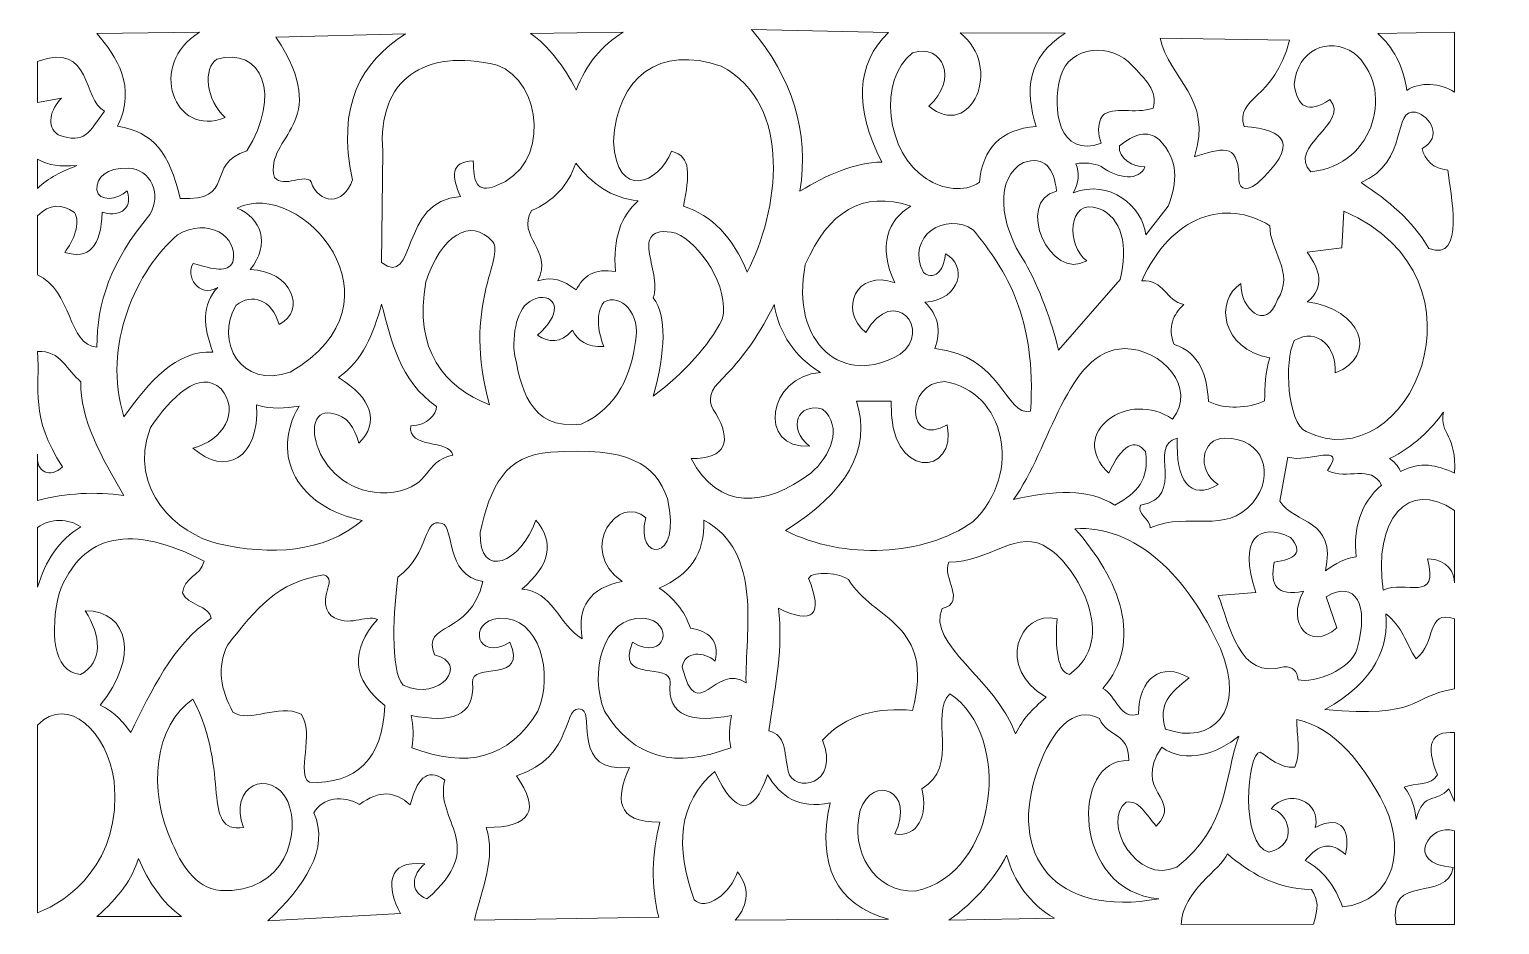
# Model space of a CAD drawing. Header units: centimetres. Extents: x -22.8 to 23.9, y -30.2 to 30.2.
# Drawn here: x -22.76 to 23.93, y 1.74 to 30.16 of the extents above; entities that cross this region are included whole.
import ezdxf

# ---------------------------------------------------------------- set-up
doc = ezdxf.new("R2010")
doc.units = ezdxf.units.CM
doc.header["$MEASUREMENT"] = 0
doc.layers.add('layer 1', color=7, linetype='Continuous')

msp = doc.modelspace()

# ---------------------------------------------------------------- linework, layer by layer
at = {"layer": 'layer 1', "color": 114, "lineweight": 9}
for points, knots in [([(-20.61908, 30.02869), (-20.61908, 30.02869), (-17.36035, 30.06293), (-17.36035, 30.06293), (-17.36035, 30.06293), (-19.02799, 29.06231), (-18.1765, 26.6853), (-16.53859, 27.35797), (-16.53859, 27.35797), (-17.16349, 27.88869), (-17.24339, 28.95013), (-16.81251, 29.20693), (-16.81251, 29.20693), (-15.37587, 29.62495), (-14.73958, 28.0756), (-15.85379, 26.29653), (-15.85379, 26.29653), (-17.21198, 25.89707), (-16.15625, 24.67584), (-17.97667, 24.78997), (-17.97667, 24.78997), (-18.30481, 26.23949), (-18.81842, 26.89575), (-19.96259, 27.08405), (-19.96259, 27.08405), (-19.34466, 28.34995), (-19.99172, 29.28857), (-20.61908, 30.02869)], [0, 0, 0, 0, 0.125, 0.125, 0.125, 0.125, 0.25, 0.25, 0.25, 0.25, 0.375, 0.375, 0.375, 0.375, 0.5, 0.5, 0.5, 0.5, 0.625, 0.625, 0.625, 0.625, 0.75, 0.75, 0.75, 0.75, 1, 1, 1, 1]), ([(-14.92931, 29.90885), (-13.07758, 27.12401), (-15.30764, 26.78732), (-14.98067, 25.45765), (-14.98067, 25.45765), (-14.6611, 25.10384), (-14.01625, 25.59747), (-13.81651, 25.32069), (-13.81651, 25.32069), (-13.58534, 24.60153), (-12.76786, 24.54872), (-12.49827, 25.38489), (-12.49827, 25.38489), (-13.01785, 27.74909), (-12.21887, 29.10866), (-10.82051, 30.01157), (-10.82051, 30.01157), (-10.82051, 30.01157), (-14.92931, 29.90885), (-14.92931, 29.90885)], [0, 0, 0, 0, 0.16666667, 0.16666667, 0.16666667, 0.16666667, 0.33333333, 0.33333333, 0.33333333, 0.33333333, 0.5, 0.5, 0.5, 0.5, 0.66666667, 0.66666667, 0.66666667, 0.66666667, 1, 1, 1, 1]), ([(-6.84867, 30.02869), (-6.26659, 29.62353), (-5.79295, 29.0015), (-5.39347, 28.23109), (-5.39347, 28.23109), (-5.0796, 29.04716), (-4.58313, 29.65777), (-3.90403, 30.06293), (-3.90403, 30.06293), (-3.90403, 30.06293), (-6.84867, 30.02869), (-6.84867, 30.02869)], [0, 0, 0, 0, 0.25, 0.25, 0.25, 0.25, 0.5, 0.5, 0.5, 0.5, 1, 1, 1, 1]), ([(0.17095, 30.15515), (0.17095, 30.15515), (4.51943, 30.05243), (4.51943, 30.05243), (4.51943, 30.05243), (3.49223, 29.04806), (3.42375, 27.67846), (4.31399, 25.94363), (4.31399, 25.94363), (3.43353, 25.922), (2.56934, 25.54319), (1.71175, 25.01915), (1.71175, 25.01915), (2.01991, 26.91376), (1.45495, 28.64289), (0.17095, 30.15515)], [0, 0, 0, 0, 0.2, 0.2, 0.2, 0.2, 0.4, 0.4, 0.4, 0.4, 0.6, 0.6, 0.6, 0.6, 1, 1, 1, 1]), ([(5.80343, 27.71555), (6.7536, 28.5587), (6.25712, 29.72572), (5.28983, 29.41043), (5.28983, 29.41043), (4.17416, 28.57583), (4.44239, 26.21328), (5.73495, 25.41291), (5.73495, 25.41291), (6.23249, 25.08191), (6.91799, 24.96493), (7.41271, 25.30163), (7.41271, 25.30163), (7.51257, 26.38235), (8.09464, 26.98868), (9.21031, 27.07355), (9.21031, 27.07355), (8.86086, 28.22987), (8.91354, 29.24777), (10.13479, 30.03531), (10.13479, 30.03531), (10.13479, 30.03531), (6.79639, 30.04387), (6.79639, 30.04387), (6.79639, 30.04387), (8.18614, 28.97638), (7.14758, 26.60803), (5.80343, 27.71555)], [0, 0, 0, 0, 0.125, 0.125, 0.125, 0.125, 0.25, 0.25, 0.25, 0.25, 0.375, 0.375, 0.375, 0.375, 0.5, 0.5, 0.5, 0.5, 0.625, 0.625, 0.625, 0.625, 0.75, 0.75, 0.75, 0.75, 1, 1, 1, 1]), ([(18.54071, 27.92955), (17.84877, 27.45872), (17.50923, 27.69271), (17.41079, 28.40891), (17.41079, 28.40891), (17.51066, 29.49602), (18.4865, 29.9554), (19.31111, 29.40187), (19.31111, 29.40187), (20.60508, 28.32616), (20.02015, 25.85518), (17.94151, 25.63547), (17.94151, 25.63547), (17.14829, 26.43441), (19.2141, 27.16486), (18.54071, 27.92955)], [0, 0, 0, 0, 0.2, 0.2, 0.2, 0.2, 0.4, 0.4, 0.4, 0.4, 0.6, 0.6, 0.6, 0.6, 1, 1, 1, 1]), ([(22.4975, 30.06293), (22.4975, 30.06293), (20.06397, 30.02869), (20.06397, 30.02869), (20.06397, 30.02869), (20.54334, 29.595), (20.87432, 29.01292), (20.98845, 28.21397), (20.98845, 28.21397), (21.37652, 28.49932), (22.07522, 28.45937), (22.4975, 28.16261), (22.4975, 28.16261), (22.4975, 28.16261), (22.4975, 30.06293), (22.4975, 30.06293)], [0, 0, 0, 0, 0.2, 0.2, 0.2, 0.2, 0.4, 0.4, 0.4, 0.4, 0.6, 0.6, 0.6, 0.6, 1, 1, 1, 1]), ([(-22.5025, 29.13845), (-20.74851, 29.79472), (-21.08315, 27.88299), (-20.37347, 27.56341), (-20.37347, 27.56341), (-20.86426, 26.90715), (-20.98695, 26.48487), (-21.84579, 26.81013), (-21.84579, 26.81013), (-22.24883, 27.07194), (-22.08762, 27.61835), (-21.74307, 27.97429), (-21.74307, 27.97429), (-21.74307, 27.97429), (-22.5025, 27.83733), (-22.5025, 27.83733), (-22.5025, 27.83733), (-22.5025, 27.83733), (-22.5025, 29.13845), (-22.5025, 29.13845)], [0, 0, 0, 0, 0.16666667, 0.16666667, 0.16666667, 0.16666667, 0.33333333, 0.33333333, 0.33333333, 0.33333333, 0.5, 0.5, 0.5, 0.5, 0.66666667, 0.66666667, 0.66666667, 0.66666667, 1, 1, 1, 1]), ([(-8.66297, 25.97787), (-8.66111, 25.38065), (-8.56386, 24.91772), (-7.94393, 25.19035), (-7.94393, 25.19035), (-6.1977, 25.81807), (-6.46022, 28.5002), (-7.90969, 29.02523), (-7.90969, 29.02523), (-10.22659, 29.57306), (-11.71031, 28.55726), (-11.53913, 26.28603), (-11.53913, 26.28603), (-11.53913, 26.28603), (-11.57337, 22.75931), (-11.57337, 22.75931), (-11.57337, 22.75931), (-10.46627, 21.89761), (-11.0027, 24.75094), (-9.07385, 24.84795), (-9.07385, 24.84795), (-9.34542, 25.47527), (-9.39701, 25.96763), (-8.66297, 25.97787)], [0, 0, 0, 0, 0.14285714, 0.14285714, 0.14285714, 0.14285714, 0.28571429, 0.28571429, 0.28571429, 0.28571429, 0.42857143, 0.42857143, 0.42857143, 0.42857143, 0.57142857, 0.57142857, 0.57142857, 0.57142857, 0.71428571, 0.71428571, 0.71428571, 0.71428571, 1, 1, 1, 1]), ([(0.03399, 22.45115), (1.03084, 24.35797), (1.52929, 27.76), (-0.78777, 28.99099), (-0.78777, 28.99099), (-2.74329, 29.65761), (-4.10687, 28.65267), (-4.21177, 26.59419), (-4.21177, 26.59419), (-4.10905, 24.71099), (-2.77369, 25.25883), (-2.36281, 26.28603), (-2.36281, 26.28603), (-1.72791, 26.11771), (-1.79553, 25.54318), (-1.98617, 24.53979), (-1.98617, 24.53979), (-1.08451, 24.25444), (-0.41111, 23.55823), (0.03399, 22.45115)], [0, 0, 0, 0, 0.16666667, 0.16666667, 0.16666667, 0.16666667, 0.33333333, 0.33333333, 0.33333333, 0.33333333, 0.5, 0.5, 0.5, 0.5, 0.66666667, 0.66666667, 0.66666667, 0.66666667, 1, 1, 1, 1]), ([(11.31607, 27.41595), (11.15056, 27.11206), (11.17339, 26.82389), (11.28183, 26.54283), (11.28183, 26.54283), (9.94415, 26.05199), (9.69641, 27.61484), (9.98663, 28.6502), (9.98663, 28.6502), (10.24627, 29.66374), (11.64706, 29.7356), (12.26623, 29.00811), (12.26623, 29.00811), (12.6286, 28.62183), (13.11793, 28.17314), (12.92535, 27.65563), (12.92535, 27.65563), (12.35468, 27.44733), (11.67273, 27.74408), (11.31607, 27.41595)], [0, 0, 0, 0, 0.16666667, 0.16666667, 0.16666667, 0.16666667, 0.33333333, 0.33333333, 0.33333333, 0.33333333, 0.5, 0.5, 0.5, 0.5, 0.66666667, 0.66666667, 0.66666667, 0.66666667, 1, 1, 1, 1]), ([(17.25671, 29.81275), (17.25671, 29.81275), (13.14791, 29.88123), (13.14791, 29.88123), (13.14791, 29.88123), (13.44466, 28.57441), (14.83709, 27.98662), (14.24359, 26.11483), (14.24359, 26.11483), (15.08818, 26.36593), (15.62461, 26.58278), (15.64743, 25.53275), (15.64743, 25.53275), (15.62639, 25.09263), (15.81116, 24.9728), (16.22951, 25.25883), (16.22951, 25.25883), (17.60803, 26.52305), (17.13431, 26.96243), (15.81863, 27.07355), (15.81863, 27.07355), (15.51047, 28.00374), (16.79447, 27.90673), (17.25671, 29.81275)], [0, 0, 0, 0, 0.14285714, 0.14285714, 0.14285714, 0.14285714, 0.28571429, 0.28571429, 0.28571429, 0.28571429, 0.42857143, 0.42857143, 0.42857143, 0.42857143, 0.57142857, 0.57142857, 0.57142857, 0.57142857, 0.71428571, 0.71428571, 0.71428571, 0.71428571, 1, 1, 1, 1]), ([(21.47679, 26.37163), (22.13306, 26.75112), (21.74052, 27.396), (21.26686, 27.52726), (21.26686, 27.52726), (20.50788, 27.66992), (21.08018, 25.95505), (19.53367, 25.29307), (19.53367, 25.29307), (20.42391, 24.69958), (21.12583, 24.12321), (21.69079, 23.20443), (21.69079, 23.20443), (22.86636, 22.73078), (22.36417, 24.99633), (22.28999, 25.68683), (22.28999, 25.68683), (21.83914, 25.72964), (21.53385, 26.01784), (21.47679, 26.37163)], [0, 0, 0, 0, 0.16666667, 0.16666667, 0.16666667, 0.16666667, 0.33333333, 0.33333333, 0.33333333, 0.33333333, 0.5, 0.5, 0.5, 0.5, 0.66666667, 0.66666667, 0.66666667, 0.66666667, 1, 1, 1, 1]), ([(11.86391, 26.45723), (12.31616, 26.82395), (12.74701, 26.9866), (13.13079, 26.64555), (13.13079, 26.64555), (13.73581, 26.02069), (13.71295, 25.30165), (13.40471, 24.53979), (13.40471, 24.53979), (13.40471, 24.53979), (12.70279, 23.63243), (12.70279, 23.63243), (12.70279, 23.63243), (12.58624, 24.54509), (11.54753, 25.41956), (10.39159, 24.96779), (10.39159, 24.96779), (10.57421, 25.27595), (10.59418, 25.59267), (10.47719, 25.89227), (10.47719, 25.89227), (10.76253, 25.9365), (11.01362, 25.91225), (11.28183, 25.80667), (11.28183, 25.80667), (11.83399, 25.39573), (12.48455, 25.34149), (12.66855, 25.78955), (12.66855, 25.78955), (12.30617, 25.78955), (11.79828, 26.04635), (11.86391, 26.45723)], [0, 0, 0, 0, 0.11111111, 0.11111111, 0.11111111, 0.11111111, 0.22222222, 0.22222222, 0.22222222, 0.22222222, 0.33333333, 0.33333333, 0.33333333, 0.33333333, 0.44444444, 0.44444444, 0.44444444, 0.44444444, 0.55555556, 0.55555556, 0.55555556, 0.55555556, 0.66666667, 0.66666667, 0.66666667, 0.66666667, 0.77777778, 0.77777778, 0.77777778, 0.77777778, 1, 1, 1, 1]), ([(9.86087, 25.01915), (9.79097, 25.72821), (9.47997, 26.17046), (8.81655, 25.92651), (8.81655, 25.92651), (7.90633, 25.48139), (8.02816, 23.9825), (8.86162, 22.75034), (8.86162, 22.75034), (9.3024, 22.00131), (9.71477, 20.85858), (9.92306, 19.9769), (9.92306, 19.9769), (9.92306, 19.9769), (11.88103, 22.21147), (11.88103, 22.21147), (11.88103, 22.21147), (12.14496, 23.27292), (11.94237, 24.1974), (11.19623, 24.47131), (11.19623, 24.47131), (10.19756, 24.81942), (10.17473, 23.26721), (10.81959, 22.81067), (10.81959, 22.81067), (9.67825, 22.13158), (8.5198, 24.68817), (9.86087, 25.01915)], [0, 0, 0, 0, 0.125, 0.125, 0.125, 0.125, 0.25, 0.25, 0.25, 0.25, 0.375, 0.375, 0.375, 0.375, 0.5, 0.5, 0.5, 0.5, 0.625, 0.625, 0.625, 0.625, 0.75, 0.75, 0.75, 0.75, 1, 1, 1, 1]), ([(-22.5025, 26.03973), (-22.08672, 25.82002), (-21.83044, 25.80607), (-21.25354, 25.83051), (-21.25354, 25.83051), (-21.722, 25.65689), (-22.16376, 25.44053), (-22.5025, 25.10669), (-22.5025, 25.10669), (-22.5025, 25.10669), (-22.5025, 26.03973), (-22.5025, 26.03973)], [0, 0, 0, 0, 0.25, 0.25, 0.25, 0.25, 0.5, 0.5, 0.5, 0.5, 1, 1, 1, 1]), ([(-19.65443, 25.02965), (-19.95315, 24.7386), (-20.56573, 24.67297), (-20.61908, 25.06389), (-20.61908, 25.06389), (-20.61908, 25.47816), (-20.33122, 25.75672), (-19.62875, 25.74869), (-19.62875, 25.74869), (-18.89048, 25.73003), (-18.55464, 24.90491), (-18.93539, 24.27637), (-18.93539, 24.27637), (-20.18712, 22.76981), (-20.61908, 21.48581), (-20.61908, 20.06485), (-20.61908, 20.06485), (-21.53792, 20.12763), (-21.39533, 21.86816), (-22.5025, 22.35893), (-22.5025, 22.35893), (-22.5025, 22.35893), (-22.5025, 24.24213), (-22.5025, 24.24213), (-22.5025, 24.24213), (-22.1238, 24.63018), (-21.7337, 24.61307), (-21.33219, 24.34485), (-21.33219, 24.34485), (-21.12242, 24.02102), (-21.35925, 23.43323), (-21.64035, 23.07797), (-21.64035, 23.07797), (-20.88493, 22.83186), (-20.48117, 23.24132), (-20.45051, 24.35341), (-20.45051, 24.35341), (-20.00101, 24.19926), (-19.44746, 24.379), (-19.65443, 25.02965)], [0, 0, 0, 0, 0.09090909, 0.09090909, 0.09090909, 0.09090909, 0.18181818, 0.18181818, 0.18181818, 0.18181818, 0.27272727, 0.27272727, 0.27272727, 0.27272727, 0.36363636, 0.36363636, 0.36363636, 0.36363636, 0.45454545, 0.45454545, 0.45454545, 0.45454545, 0.54545455, 0.54545455, 0.54545455, 0.54545455, 0.63636364, 0.63636364, 0.63636364, 0.63636364, 0.72727273, 0.72727273, 0.72727273, 0.72727273, 0.81818182, 0.81818182, 0.81818182, 0.81818182, 1, 1, 1, 1]), ([(-3.42425, 24.71099), (-4.2917, 24.8022), (-4.908, 25.27017), (-5.41017, 25.90939), (-5.41017, 25.90939), (-5.64984, 25.20174), (-6.11778, 24.69957), (-6.81401, 24.40283), (-6.81401, 24.40283), (-7.29337, 23.55825), (-6.12921, 23.1759), (-6.60857, 22.17723), (-6.60857, 22.17723), (-6.1292, 22.3142), (-5.82674, 22.20578), (-5.39305, 21.88619), (-5.39305, 21.88619), (-5.17623, 22.31996), (-4.81672, 22.5825), (-4.14329, 22.46827), (-4.14329, 22.46827), (-4.24316, 23.53115), (-3.96353, 24.24163), (-3.42425, 24.71099)], [0, 0, 0, 0, 0.14285714, 0.14285714, 0.14285714, 0.14285714, 0.28571429, 0.28571429, 0.28571429, 0.28571429, 0.42857143, 0.42857143, 0.42857143, 0.42857143, 0.57142857, 0.57142857, 0.57142857, 0.57142857, 0.71428571, 0.71428571, 0.71428571, 0.71428571, 1, 1, 1, 1]), ([(-16.16195, 24.48181), (-15.40867, 24.17365), (-15.08339, 23.35189), (-15.75107, 22.53013), (-15.75107, 22.53013), (-14.43854, 22.49589), (-13.94206, 21.24613), (-14.82659, 20.78389), (-14.82659, 20.78389), (-15.06628, 21.59994), (-15.69402, 21.78827), (-16.19619, 21.40021), (-16.19619, 21.40021), (-16.88385, 20.25603), (-16.03927, 18.72095), (-14.48419, 19.27733), (-14.48419, 19.27733), (-10.60814, 21.49743), (-14.15812, 25.47484), (-16.16195, 24.48181)], [0, 0, 0, 0, 0.16666667, 0.16666667, 0.16666667, 0.16666667, 0.33333333, 0.33333333, 0.33333333, 0.33333333, 0.5, 0.5, 0.5, 0.5, 0.66666667, 0.66666667, 0.66666667, 0.66666667, 1, 1, 1, 1]), ([(5.23847, 24.53979), (4.50658, 24.11466), (4.17845, 23.29862), (4.72487, 22.10875), (4.72487, 22.10875), (3.52218, 22.56673), (2.91442, 21.25135), (3.80039, 20.53371), (3.80039, 20.53371), (4.72487, 22.10875), (5.9235, 20.58402), (4.89607, 19.84891), (4.89607, 19.84891), (3.11702, 18.76034), (1.38309, 20.17913), (1.88295, 22.69083), (1.88295, 22.69083), (2.60673, 24.35982), (3.69297, 25.0622), (5.23847, 24.53979)], [0, 0, 0, 0, 0.16666667, 0.16666667, 0.16666667, 0.16666667, 0.33333333, 0.33333333, 0.33333333, 0.33333333, 0.5, 0.5, 0.5, 0.5, 0.66666667, 0.66666667, 0.66666667, 0.66666667, 1, 1, 1, 1]), ([(12.56583, 22.17723), (13.52454, 24.25446), (15.22512, 24.80229), (16.64039, 23.92347), (16.64039, 23.92347), (16.59758, 23.18638), (17.44559, 22.43005), (16.88007, 21.57803), (16.88007, 21.57803), (16.50913, 20.53371), (15.69308, 21.30411), (15.71591, 22.09163), (15.71591, 22.09163), (14.88274, 21.53238), (15.08817, 20.0087), (16.64039, 19.72907), (16.64039, 19.72907), (16.48055, 19.29681), (16.47875, 18.80515), (16.46919, 18.35947), (16.46919, 18.35947), (15.93275, 18.12407), (15.22512, 18.07556), (14.68871, 18.34235), (14.68871, 18.34235), (14.63916, 19.1701), (14.41962, 19.87787), (13.59303, 20.15707), (13.59303, 20.15707), (13.38751, 20.70781), (13.55873, 21.10156), (13.90119, 21.42395), (13.90119, 21.42395), (13.33623, 21.53809), (13.28487, 22.21718), (12.56583, 22.17723)], [0, 0, 0, 0, 0.1, 0.1, 0.1, 0.1, 0.2, 0.2, 0.2, 0.2, 0.3, 0.3, 0.3, 0.3, 0.4, 0.4, 0.4, 0.4, 0.5, 0.5, 0.5, 0.5, 0.6, 0.6, 0.6, 0.6, 0.7, 0.7, 0.7, 0.7, 0.8, 0.8, 0.8, 0.8, 1, 1, 1, 1]), ([(6.33415, 23.03323), (6.30562, 22.63377), (6.07165, 22.13158), (5.63223, 22.43403), (5.63223, 22.43403), (5.05015, 23.59819), (6.35127, 24.38571), (7.22439, 23.78651), (7.22439, 23.78651), (8.27441, 22.48539), (9.22172, 21.01307), (9.03911, 18.03419), (9.03911, 18.03419), (8.22876, 17.85729), (8.13745, 19.82038), (5.99175, 20.02011), (5.99175, 20.02011), (6.2086, 20.57938), (6.10589, 21.07015), (5.68359, 21.49243), (5.68359, 21.49243), (6.84792, 21.59229), (7.02487, 22.66515), (6.33415, 23.03323)], [0, 0, 0, 0, 0.14285714, 0.14285714, 0.14285714, 0.14285714, 0.28571429, 0.28571429, 0.28571429, 0.28571429, 0.42857143, 0.42857143, 0.42857143, 0.42857143, 0.57142857, 0.57142857, 0.57142857, 0.57142857, 0.71428571, 0.71428571, 0.71428571, 0.71428571, 1, 1, 1, 1]), ([(18.9879, 24.38405), (18.9879, 24.38405), (18.91941, 23.21972), (18.91941, 23.21972), (18.91941, 23.21972), (18.91941, 23.21972), (17.82357, 23.08274), (17.82357, 23.08274), (17.82357, 23.08274), (18.22281, 22.52052), (18.40709, 21.97829), (17.82357, 21.50747), (17.82357, 21.50747), (19.53022, 21.26772), (20.10386, 19.81242), (18.71394, 19.2473), (18.71394, 19.2473), (18.75967, 20.05209), (18.15474, 20.71987), (17.41263, 20.27465), (17.41263, 20.27465), (17.07368, 19.6091), (17.19884, 17.66691), (17.79148, 17.38652), (17.79148, 17.38652), (21.02989, 15.79594), (23.9332, 22.2463), (18.9879, 24.38405)], [0, 0, 0, 0, 0.125, 0.125, 0.125, 0.125, 0.25, 0.25, 0.25, 0.25, 0.375, 0.375, 0.375, 0.375, 0.5, 0.5, 0.5, 0.5, 0.625, 0.625, 0.625, 0.625, 0.75, 0.75, 0.75, 0.75, 1, 1, 1, 1]), ([(-16.29891, 22.76981), (-16.11237, 23.61332), (-17.10055, 24.19312), (-18.0525, 23.63281), (-18.0525, 23.63281), (-19.34012, 22.55073), (-20.47839, 20.10842), (-19.75715, 17.85637), (-19.75715, 17.85637), (-18.95305, 18.98803), (-18.10311, 19.97075), (-16.93235, 19.91077), (-16.93235, 19.91077), (-17.2406, 20.70545), (-17.29198, 21.42165), (-16.77827, 21.96517), (-16.77827, 21.96517), (-17.3953, 21.60208), (-17.81901, 22.35679), (-17.55723, 22.72701), (-17.55723, 22.72701), (-16.90571, 22.53271), (-16.4705, 22.41561), (-16.29891, 22.76981)], [0, 0, 0, 0, 0.14285714, 0.14285714, 0.14285714, 0.14285714, 0.28571429, 0.28571429, 0.28571429, 0.28571429, 0.42857143, 0.42857143, 0.42857143, 0.42857143, 0.57142857, 0.57142857, 0.57142857, 0.57142857, 0.71428571, 0.71428571, 0.71428571, 0.71428571, 1, 1, 1, 1]), ([(-8.14937, 18.23963), (-9.58032, 18.80458), (-10.56471, 19.96303), (-10.16953, 22.14299), (-10.16953, 22.14299), (-9.68946, 23.59995), (-8.74644, 24.21922), (-8.04665, 23.40987), (-8.04665, 23.40987), (-7.65289, 22.93621), (-9.03961, 21.34976), (-8.14937, 18.23963)], [0, 0, 0, 0, 0.25, 0.25, 0.25, 0.25, 0.5, 0.5, 0.5, 0.5, 1, 1, 1, 1]), ([(-2.94489, 21.62939), (-2.50832, 21.05161), (-2.55969, 19.95879), (-2.94489, 18.51355), (-2.94489, 18.51355), (-1.94909, 19.27967), (-1.20152, 20.08718), (-0.75353, 20.94459), (-0.75353, 20.94459), (-0.50387, 21.98463), (-1.48828, 23.3856), (-2.22585, 23.68379), (-2.22585, 23.68379), (-3.08024, 23.88887), (-3.12602, 23.43555), (-3.07848, 23.11021), (-3.07848, 23.11021), (-3.00865, 22.63232), (-2.80736, 22.09576), (-2.94489, 21.62939)], [0, 0, 0, 0, 0.16666667, 0.16666667, 0.16666667, 0.16666667, 0.33333333, 0.33333333, 0.33333333, 0.33333333, 0.5, 0.5, 0.5, 0.5, 0.66666667, 0.66666667, 0.66666667, 0.66666667, 1, 1, 1, 1]), ([(-5.51289, 20.60219), (-5.34175, 20.28115), (-5.05642, 20.06715), (-4.51993, 20.08859), (-4.51993, 20.08859), (-4.71971, 20.63644), (-4.7768, 21.12721), (-4.51993, 21.49243), (-4.51993, 21.49243), (-3.98052, 21.80923), (-3.32422, 21.11302), (-3.50985, 20.24267), (-3.50985, 20.24267), (-3.65039, 19.25229), (-4.03844, 18.15832), (-5.23897, 17.62331), (-5.23897, 17.62331), (-6.90514, 17.41725), (-7.16915, 18.82504), (-7.37897, 20.02011), (-7.37897, 20.02011), (-7.37768, 20.81981), (-7.19788, 21.52389), (-6.55721, 21.64651), (-6.55721, 21.64651), (-5.98939, 21.69323), (-5.84957, 21.10614), (-6.62569, 20.44811), (-6.62569, 20.44811), (-6.26473, 20.20979), (-5.89665, 20.17838), (-5.51289, 20.60219)], [0, 0, 0, 0, 0.11111111, 0.11111111, 0.11111111, 0.11111111, 0.22222222, 0.22222222, 0.22222222, 0.22222222, 0.33333333, 0.33333333, 0.33333333, 0.33333333, 0.44444444, 0.44444444, 0.44444444, 0.44444444, 0.55555556, 0.55555556, 0.55555556, 0.55555556, 0.66666667, 0.66666667, 0.66666667, 0.66666667, 0.77777778, 0.77777778, 0.77777778, 0.77777778, 1, 1, 1, 1]), ([(-11.57379, 21.43445), (-11.84462, 20.49123), (-12.15551, 19.64655), (-12.94339, 19.10613), (-12.94339, 19.10613), (-11.87037, 18.44988), (-11.63636, 17.6795), (-12.29283, 17.01749), (-12.29283, 17.01749), (-12.45627, 17.52164), (-12.62942, 17.8887), (-13.18307, 17.97621), (-13.18307, 17.97621), (-14.33009, 18.15455), (-13.57502, 15.16289), (-11.18394, 15.46677), (-11.18394, 15.46677), (-9.94845, 15.66651), (-10.27553, 16.424), (-9.31395, 16.64085), (-9.31395, 16.64085), (-9.40811, 17.15445), (-10.76059, 16.82061), (-10.64931, 17.56533), (-10.64931, 17.56533), (-10.09576, 17.59386), (-9.84753, 17.92771), (-9.82755, 18.18165), (-9.82755, 18.18165), (-11.00492, 18.99727), (-11.26671, 20.28145), (-11.57379, 21.43445)], [0, 0, 0, 0, 0.11111111, 0.11111111, 0.11111111, 0.11111111, 0.22222222, 0.22222222, 0.22222222, 0.22222222, 0.33333333, 0.33333333, 0.33333333, 0.33333333, 0.44444444, 0.44444444, 0.44444444, 0.44444444, 0.55555556, 0.55555556, 0.55555556, 0.55555556, 0.66666667, 0.66666667, 0.66666667, 0.66666667, 0.77777778, 0.77777778, 0.77777778, 0.77777778, 1, 1, 1, 1]), ([(0.88999, 21.42395), (0.49628, 20.59079), (-0.04011, 19.75762), (-0.89049, 18.92443), (-0.89049, 18.92443), (-1.18722, 18.60487), (-1.21005, 18.2853), (-0.95897, 17.96571), (-0.95897, 17.96571), (-0.45677, 17.104), (-0.61655, 16.52193), (-1.74649, 16.52763), (-1.74649, 16.52763), (-0.86909, 14.87912), (0.58898, 14.98042), (2.05415, 16.06539), (2.05415, 16.06539), (2.67609, 16.59811), (3.09327, 17.52979), (2.43079, 18.10267), (2.43079, 18.10267), (1.64307, 18.31675), (1.295, 17.50639), (2.01991, 16.92139), (2.01991, 16.92139), (0.33643, 16.82438), (0.69025, 19.1527), (2.36231, 19.26683), (2.36231, 19.26683), (1.55195, 19.7576), (1.06117, 20.47665), (0.88999, 21.42395)], [0, 0, 0, 0, 0.11111111, 0.11111111, 0.11111111, 0.11111111, 0.22222222, 0.22222222, 0.22222222, 0.22222222, 0.33333333, 0.33333333, 0.33333333, 0.33333333, 0.44444444, 0.44444444, 0.44444444, 0.44444444, 0.55555556, 0.55555556, 0.55555556, 0.55555556, 0.66666667, 0.66666667, 0.66666667, 0.66666667, 0.77777778, 0.77777778, 0.77777778, 0.77777778, 1, 1, 1, 1]), ([(-19.75715, 15.35685), (-20.45628, 16.54382), (-21.16392, 17.78217), (-21.12675, 18.96917), (-21.12675, 18.96917), (-21.55965, 19.30586), (-21.76999, 19.98495), (-22.5025, 19.92789), (-22.5025, 19.92789), (-22.41273, 18.70665), (-22.7609, 17.87919), (-21.70883, 16.26421), (-21.70883, 16.26421), (-22.09467, 15.906), (-22.55897, 16.0629), (-22.5025, 16.67509), (-22.5025, 16.67509), (-22.5025, 16.67509), (-22.5025, 15.20277), (-22.5025, 15.20277), (-22.5025, 15.20277), (-21.58738, 15.43674), (-20.67225, 15.4881), (-19.75715, 15.35685)], [0, 0, 0, 0, 0.14285714, 0.14285714, 0.14285714, 0.14285714, 0.28571429, 0.28571429, 0.28571429, 0.28571429, 0.42857143, 0.42857143, 0.42857143, 0.42857143, 0.57142857, 0.57142857, 0.57142857, 0.57142857, 0.71428571, 0.71428571, 0.71428571, 0.71428571, 1, 1, 1, 1]), ([(11.52151, 16.06539), (11.94095, 16.98712), (12.36039, 17.17262), (12.68567, 16.75019), (12.68567, 16.75019), (12.80766, 15.83356), (12.43814, 15.45266), (11.70983, 15.05531), (11.70983, 15.05531), (10.89386, 15.57474), (9.76392, 15.52907), (8.49127, 15.22651), (8.49127, 15.22651), (9.66685, 16.82437), (10.19186, 19.99728), (12.01799, 20.02011), (12.01799, 20.02011), (13.18643, 20.03179), (14.35124, 18.77644), (13.54167, 17.77739), (13.54167, 17.77739), (12.19489, 18.75322), (10.15762, 17.36364), (11.52151, 16.06539)], [0, 0, 0, 0, 0.14285714, 0.14285714, 0.14285714, 0.14285714, 0.28571429, 0.28571429, 0.28571429, 0.28571429, 0.42857143, 0.42857143, 0.42857143, 0.42857143, 0.57142857, 0.57142857, 0.57142857, 0.57142857, 0.71428571, 0.71428571, 0.71428571, 0.71428571, 1, 1, 1, 1]), ([(-17.56579, 16.86341), (-16.54421, 15.95296), (-15.44851, 16.51785), (-15.54563, 18.23301), (-15.54563, 18.23301), (-15.04011, 18.0833), (-14.65581, 18.12764), (-14.19101, 18.19676), (-14.19101, 18.19676), (-15.14974, 16.61031), (-14.20458, 14.9688), (-12.19011, 14.56933), (-12.19011, 14.56933), (-13.4256, 13.52497), (-15.08054, 13.45079), (-16.79539, 13.83317), (-16.79539, 13.83317), (-18.02595, 14.14201), (-19.66233, 15.51019), (-18.91827, 17.51397), (-18.91827, 17.51397), (-18.27383, 18.45765), (-17.35533, 19.39493), (-16.67555, 18.74661), (-16.67555, 18.74661), (-16.0582, 18.01815), (-16.60756, 17.11225), (-17.56579, 16.86341)], [0, 0, 0, 0, 0.125, 0.125, 0.125, 0.125, 0.25, 0.25, 0.25, 0.25, 0.375, 0.375, 0.375, 0.375, 0.5, 0.5, 0.5, 0.5, 0.625, 0.625, 0.625, 0.625, 0.75, 0.75, 0.75, 0.75, 1, 1, 1, 1]), ([(6.38574, 17.60354), (5.10942, 16.83103), (5.01773, 18.97357), (6.31725, 18.97334), (6.31725, 18.97334), (8.19336, 18.67067), (8.8297, 16.10247), (7.20762, 14.52149), (7.20762, 14.52149), (5.64942, 13.43079), (3.11538, 13.30095), (1.24899, 14.24753), (1.24899, 14.24753), (3.1744, 15.44042), (4.00341, 16.79882), (3.50916, 18.35693), (3.50916, 18.35693), (3.50916, 18.35693), (4.605, 18.35693), (4.605, 18.35693), (4.605, 18.35693), (4.52234, 15.78601), (6.73662, 15.98571), (6.38574, 17.60354)], [0, 0, 0, 0, 0.14285714, 0.14285714, 0.14285714, 0.14285714, 0.28571429, 0.28571429, 0.28571429, 0.28571429, 0.42857143, 0.42857143, 0.42857143, 0.42857143, 0.57142857, 0.57142857, 0.57142857, 0.57142857, 0.71428571, 0.71428571, 0.71428571, 0.71428571, 1, 1, 1, 1]), ([(22.15303, 17.99995), (21.78781, 17.49206), (21.18333, 16.8818), (20.44146, 16.52798), (20.44146, 16.52798), (20.65924, 16.36203), (20.74223, 16.24176), (20.78386, 16.1171), (20.78386, 16.1171), (21.44925, 16.45549), (21.92631, 16.32581), (22.4975, 16.07053), (22.4975, 16.07053), (22.58811, 17.29575), (22.01105, 17.27977), (22.15303, 17.99995)], [0, 0, 0, 0, 0.2, 0.2, 0.2, 0.2, 0.4, 0.4, 0.4, 0.4, 0.6, 0.6, 0.6, 0.6, 1, 1, 1, 1]), ([(-6.67705, 14.57595), (-7.12226, 13.21749), (-8.50048, 12.65695), (-8.44041, 14.18219), (-8.44041, 14.18219), (-8.13046, 15.61841), (-7.6586, 16.65318), (-6.19769, 16.73307), (-6.19769, 16.73307), (-3.73211, 16.91012), (-2.87618, 16.35654), (-2.49977, 15.26075), (-2.49977, 15.26075), (-1.99188, 13.18923), (-3.55551, 13.24059), (-3.18457, 14.64443), (-3.18457, 14.64443), (-4.01776, 15.44337), (-5.39877, 13.67431), (-3.93785, 12.62427), (-3.93785, 12.62427), (-4.95365, 12.43026), (-5.37595, 11.82535), (-5.20473, 10.80955), (-5.20473, 10.80955), (-5.9466, 11.24897), (-6.15775, 12.33894), (-7.12217, 12.38459), (-7.12217, 12.38459), (-6.2205, 13.13788), (-6.07214, 13.86834), (-6.67705, 14.57595)], [0, 0, 0, 0, 0.11111111, 0.11111111, 0.11111111, 0.11111111, 0.22222222, 0.22222222, 0.22222222, 0.22222222, 0.33333333, 0.33333333, 0.33333333, 0.33333333, 0.44444444, 0.44444444, 0.44444444, 0.44444444, 0.55555556, 0.55555556, 0.55555556, 0.55555556, 0.66666667, 0.66666667, 0.66666667, 0.66666667, 0.77777778, 0.77777778, 0.77777778, 0.77777778, 1, 1, 1, 1]), ([(14.99687, 15.70587), (14.26642, 16.17381), (14.48898, 17.19529), (15.20231, 17.17819), (15.20231, 17.17819), (16.44064, 17.1839), (16.82299, 16.01973), (16.09255, 15.12379), (16.09255, 15.12379), (15.1966, 14.09945), (14.09522, 14.86414), (12.83975, 14.33627), (12.83975, 14.33627), (12.84831, 14.58451), (12.38607, 14.79851), (12.53159, 15.05531), (12.53159, 15.05531), (14.01533, 15.30925), (12.72562, 16.94992), (13.69575, 17.17819), (13.69575, 17.17819), (13.63866, 15.85451), (14.08949, 15.16901), (14.99687, 15.70587)], [0, 0, 0, 0, 0.14285714, 0.14285714, 0.14285714, 0.14285714, 0.28571429, 0.28571429, 0.28571429, 0.28571429, 0.42857143, 0.42857143, 0.42857143, 0.42857143, 0.57142857, 0.57142857, 0.57142857, 0.57142857, 0.71428571, 0.71428571, 0.71428571, 0.71428571, 1, 1, 1, 1]), ([(17.20535, 16.57899), (17.20535, 16.57899), (16.94855, 15.17515), (16.94855, 15.17515), (16.94855, 15.17515), (17.43361, 14.43899), (18.75756, 14.62731), (18.40375, 12.96667), (18.40375, 12.96667), (18.71939, 13.19214), (19.04109, 13.36906), (19.37959, 13.41179), (19.37959, 13.41179), (19.28399, 14.32059), (19.50369, 15.09955), (20.18423, 15.68875), (20.18423, 15.68875), (19.84751, 16.35757), (19.08663, 15.83751), (18.47223, 16.15099), (18.47223, 16.15099), (19.09425, 17.08118), (17.86732, 16.36785), (17.20535, 16.57899)], [0, 0, 0, 0, 0.14285714, 0.14285714, 0.14285714, 0.14285714, 0.28571429, 0.28571429, 0.28571429, 0.28571429, 0.42857143, 0.42857143, 0.42857143, 0.42857143, 0.57142857, 0.57142857, 0.57142857, 0.57142857, 0.71428571, 0.71428571, 0.71428571, 0.71428571, 1, 1, 1, 1]), ([(21.63943, 13.34331), (22.0332, 11.91666), (20.93182, 12.69847), (20.23559, 12.35035), (20.23559, 12.35035), (19.91099, 14.5731), (21.01877, 15.91417), (22.4975, 14.88411), (22.4975, 14.88411), (22.4975, 14.88411), (22.4975, 12.59003), (22.4975, 12.59003), (22.4975, 12.59003), (22.4975, 12.87537), (22.31921, 13.34902), (21.63943, 13.34331)], [0, 0, 0, 0, 0.2, 0.2, 0.2, 0.2, 0.4, 0.4, 0.4, 0.4, 0.6, 0.6, 0.6, 0.6, 1, 1, 1, 1]), ([(-21.12675, 14.36389), (-21.5197, 14.62927), (-22.08956, 14.64067), (-22.5025, 14.34677), (-22.5025, 14.34677), (-22.5025, 14.34677), (-22.5025, 12.44645), (-22.5025, 12.44645), (-22.5025, 12.44645), (-22.25435, 13.27501), (-21.83143, 13.94626), (-21.12675, 14.36389)], [0, 0, 0, 0, 0.25, 0.25, 0.25, 0.25, 0.5, 0.5, 0.5, 0.5, 1, 1, 1, 1]), ([(-9.65593, 14.47323), (-10.29079, 14.67297), (-10.00118, 13.56302), (-11.05977, 12.76123), (-11.05977, 12.76123), (-11.18479, 11.84282), (-11.32531, 9.78703), (-10.88857, 9.33723), (-10.88857, 9.33723), (-9.69569, 8.78905), (-8.77727, 10.05664), (-9.89561, 10.29595), (-9.89561, 10.29595), (-10.31505, 11.37166), (-8.77425, 10.86377), (-8.35481, 12.62427), (-8.35481, 12.62427), (-9.57604, 12.82971), (-9.25737, 14.3697), (-9.65593, 14.47323)], [0, 0, 0, 0, 0.16666667, 0.16666667, 0.16666667, 0.16666667, 0.33333333, 0.33333333, 0.33333333, 0.33333333, 0.5, 0.5, 0.5, 0.5, 0.66666667, 0.66666667, 0.66666667, 0.66666667, 1, 1, 1, 1]), ([(-2.75657, 12.41883), (-1.80927, 12.82971), (-1.30708, 13.49739), (-1.33561, 14.57595), (-1.33561, 14.57595), (0.54759, 13.55445), (-0.03223, 11.02595), (-0.00025, 9.40571), (-0.00025, 9.40571), (-0.98197, 10.10111), (-1.5495, 7.99807), (-2.02849, 9.91103), (-2.02849, 9.91103), (-1.96482, 10.43673), (-1.31671, 10.40433), (-0.98197, 10.10111), (-0.98197, 10.10111), (-0.826, 10.77039), (-1.20647, 11.05162), (-1.76382, 11.15022), (-1.76382, 11.15022), (-1.95785, 11.70948), (-2.31157, 12.11009), (-2.75657, 12.41883)], [0, 0, 0, 0, 0.14285714, 0.14285714, 0.14285714, 0.14285714, 0.28571429, 0.28571429, 0.28571429, 0.28571429, 0.42857143, 0.42857143, 0.42857143, 0.42857143, 0.57142857, 0.57142857, 0.57142857, 0.57142857, 0.71428571, 0.71428571, 0.71428571, 0.71428571, 1, 1, 1, 1]), ([(18.42087, 12.14491), (18.42087, 12.14491), (18.76327, 11.15195), (18.76327, 11.15195), (18.76327, 11.15195), (17.91296, 10.41112), (17.14257, 11.2707), (17.70183, 12.31611), (17.70183, 12.31611), (16.86295, 12.16774), (16.62327, 12.47589), (16.77735, 13.24059), (16.77735, 13.24059), (17.42791, 13.33189), (17.71895, 13.54304), (17.29095, 14.02811), (17.29095, 14.02811), (16.31351, 14.50627), (15.59728, 14.00698), (16.19527, 12.28187), (16.19527, 12.28187), (16.19527, 12.28187), (14.99687, 12.17915), (14.99687, 12.17915), (14.99687, 12.17915), (15.36494, 11.26852), (15.63602, 9.47419), (17.08551, 9.91931), (17.08551, 9.91931), (17.35944, 9.93072), (17.50782, 9.79377), (17.53063, 9.50843), (17.53063, 9.50843), (18.0414, 9.38424), (19.20554, 9.81509), (19.41383, 10.50139), (19.41383, 10.50139), (19.79332, 11.8917), (19.36816, 12.6949), (18.42087, 12.14491)], [0, 0, 0, 0, 0.09090909, 0.09090909, 0.09090909, 0.09090909, 0.18181818, 0.18181818, 0.18181818, 0.18181818, 0.27272727, 0.27272727, 0.27272727, 0.27272727, 0.36363636, 0.36363636, 0.36363636, 0.36363636, 0.45454545, 0.45454545, 0.45454545, 0.45454545, 0.54545455, 0.54545455, 0.54545455, 0.54545455, 0.63636364, 0.63636364, 0.63636364, 0.63636364, 0.72727273, 0.72727273, 0.72727273, 0.72727273, 0.81818182, 0.81818182, 0.81818182, 0.81818182, 1, 1, 1, 1]), ([(-20.98937, 11.69979), (-20.48422, 10.91228), (-20.41363, 10.07056), (-21.13489, 9.67107), (-21.13489, 9.67107), (-22.04532, 9.77945), (-22.09687, 11.06504), (-21.81969, 12.24763), (-21.81969, 12.24763), (-21.09923, 14.18646), (-19.47854, 14.45182), (-17.20585, 13.27483), (-17.20585, 13.27483), (-17.33604, 12.78547), (-17.85998, 12.75835), (-17.896, 12.26899), (-17.896, 12.26899), (-17.76297, 11.87952), (-17.03073, 11.85813), (-16.98329, 11.46011), (-16.98329, 11.46011), (-18.24732, 10.57558), (-18.87791, 9.16033), (-19.54273, 7.83067), (-19.54273, 7.83067), (-19.75428, 8.10304), (-20.015, 8.48978), (-20.51857, 8.70379), (-20.51857, 8.70379), (-19.2838, 10.18896), (-19.58768, 11.69267), (-20.98937, 11.69979)], [0, 0, 0, 0, 0.11111111, 0.11111111, 0.11111111, 0.11111111, 0.22222222, 0.22222222, 0.22222222, 0.22222222, 0.33333333, 0.33333333, 0.33333333, 0.33333333, 0.44444444, 0.44444444, 0.44444444, 0.44444444, 0.55555556, 0.55555556, 0.55555556, 0.55555556, 0.66666667, 0.66666667, 0.66666667, 0.66666667, 0.77777778, 0.77777778, 0.77777778, 0.77777778, 1, 1, 1, 1]), ([(6.43687, 13.24059), (6.21431, 12.74982), (7.01895, 11.96801), (6.23143, 11.76827), (6.23143, 11.76827), (5.72353, 10.63265), (7.9206, 9.54838), (8.55975, 7.79643), (8.55975, 7.79643), (8.83484, 8.31793), (9.0334, 8.50977), (9.53559, 8.96059), (9.53559, 8.96059), (7.9263, 9.84512), (8.65674, 11.74545), (9.87799, 11.44299), (9.87799, 11.44299), (9.83233, 10.86662), (9.82092, 9.74241), (10.27175, 9.67963), (10.27175, 9.67963), (11.86961, 10.80955), (10.47148, 13.12075), (9.62119, 13.66859), (9.62119, 13.66859), (8.62823, 14.37621), (7.73799, 13.21776), (6.43687, 13.24059)], [0, 0, 0, 0, 0.125, 0.125, 0.125, 0.125, 0.25, 0.25, 0.25, 0.25, 0.375, 0.375, 0.375, 0.375, 0.5, 0.5, 0.5, 0.5, 0.625, 0.625, 0.625, 0.625, 0.75, 0.75, 0.75, 0.75, 1, 1, 1, 1]), ([(10.44295, 14.30203), (11.87307, 12.71106), (12.63606, 10.72216), (11.33319, 9.23451), (11.33319, 9.23451), (11.75548, 9.02051), (11.87817, 8.20731), (12.46311, 8.42131), (12.46311, 8.42131), (12.47023, 9.54554), (13.1864, 10.09909), (14.07239, 9.56835), (14.07239, 9.56835), (13.45036, 9.06617), (13.08513, 8.7523), (13.31911, 7.94195), (13.31911, 7.94195), (14.80305, 7.41108), (15.89878, 8.49817), (15.06535, 10.50139), (15.06535, 10.50139), (14.01532, 12.8183), (12.3718, 14.42758), (10.44295, 14.30203)], [0, 0, 0, 0, 0.14285714, 0.14285714, 0.14285714, 0.14285714, 0.28571429, 0.28571429, 0.28571429, 0.28571429, 0.42857143, 0.42857143, 0.42857143, 0.42857143, 0.57142857, 0.57142857, 0.57142857, 0.57142857, 0.71428571, 0.71428571, 0.71428571, 0.71428571, 1, 1, 1, 1]), ([(-13.41716, 12.8406), (-14.88948, 12.60092), (-15.54521, 11.80251), (-16.46969, 10.60411), (-16.46969, 10.60411), (-16.81211, 9.8965), (-16.68656, 9.18887), (-16.29849, 8.48123), (-16.29849, 8.48123), (-15.7311, 8.11813), (-14.87267, 8.76511), (-14.13409, 8.41912), (-14.13409, 8.41912), (-13.68569, 7.83492), (-14.29873, 6.4632), (-13.86745, 6.25563), (-13.86745, 6.25563), (-12.38373, 6.17575), (-11.53344, 7.00322), (-11.47065, 8.68667), (-11.47065, 8.68667), (-12.53923, 9.52913), (-12.55921, 10.44648), (-11.71033, 11.42587), (-11.71033, 11.42587), (-12.11289, 11.58228), (-12.60105, 11.15661), (-13.1748, 11.53557), (-13.1748, 11.53557), (-13.69102, 12.09821), (-12.91807, 12.67173), (-13.41716, 12.8406)], [0, 0, 0, 0, 0.11111111, 0.11111111, 0.11111111, 0.11111111, 0.22222222, 0.22222222, 0.22222222, 0.22222222, 0.33333333, 0.33333333, 0.33333333, 0.33333333, 0.44444444, 0.44444444, 0.44444444, 0.44444444, 0.55555556, 0.55555556, 0.55555556, 0.55555556, 0.66666667, 0.66666667, 0.66666667, 0.66666667, 0.77777778, 0.77777778, 0.77777778, 0.77777778, 1, 1, 1, 1]), ([(1.98567, 12.72699), (2.45934, 11.58567), (2.13976, 11.22045), (1.02695, 11.78539), (1.02695, 11.78539), (1.18534, 10.48999), (0.94852, 9.45139), (0.71879, 7.88203), (0.71879, 7.88203), (1.28839, 7.73237), (1.19322, 7.27237), (1.33875, 6.60682), (1.33875, 6.60682), (1.49635, 5.88607), (3.01221, 6.16542), (2.43079, 7.59099), (2.43079, 7.59099), (3.16694, 8.41846), (4.22266, 8.64102), (5.28983, 8.53259), (5.28983, 8.53259), (6.01457, 11.34598), (4.05148, 11.36881), (3.25255, 12.69275), (3.25255, 12.69275), (3.01857, 12.87537), (2.13404, 13.00662), (1.98567, 12.72699)], [0, 0, 0, 0, 0.125, 0.125, 0.125, 0.125, 0.25, 0.25, 0.25, 0.25, 0.375, 0.375, 0.375, 0.375, 0.5, 0.5, 0.5, 0.5, 0.625, 0.625, 0.625, 0.625, 0.75, 0.75, 0.75, 0.75, 1, 1, 1, 1]), ([(20.32119, 11.59707), (20.41796, 10.60517), (20.01925, 9.45029), (18.38663, 8.56683), (18.38663, 8.56683), (21.43468, 8.27009), (21.05873, 8.98342), (22.4975, 9.21739), (22.4975, 9.21739), (22.4975, 9.21739), (22.4975, 11.44299), (22.4975, 11.44299), (22.4975, 11.44299), (21.57803, 11.73974), (21.94257, 10.68401), (21.27991, 10.17611), (21.27991, 10.17611), (20.96033, 10.64977), (20.8462, 11.20902), (20.32119, 11.59707)], [0, 0, 0, 0, 0.16666667, 0.16666667, 0.16666667, 0.16666667, 0.33333333, 0.33333333, 0.33333333, 0.33333333, 0.5, 0.5, 0.5, 0.5, 0.66666667, 0.66666667, 0.66666667, 0.66666667, 1, 1, 1, 1]), ([(-7.49881, 10.69827), (-8.55453, 10.05911), (-8.8741, 11.35453), (-7.83265, 11.46867), (-7.83265, 11.46867), (-6.54253, 11.52079), (-6.10956, 9.69894), (-6.60857, 8.51547), (-6.60857, 8.51547), (-7.52021, 6.99751), (-8.88124, 6.67794), (-10.61465, 7.35131), (-10.61465, 7.35131), (-10.54617, 7.70798), (-10.57508, 8.02842), (-10.635, 8.37652), (-10.635, 8.37652), (-9.40721, 8.13396), (-8.59326, 8.31235), (-8.68978, 9.41686), (-8.68978, 9.41686), (-8.74835, 10.0871), (-6.91479, 9.37848), (-7.49881, 10.69827)], [0, 0, 0, 0, 0.14285714, 0.14285714, 0.14285714, 0.14285714, 0.28571429, 0.28571429, 0.28571429, 0.28571429, 0.42857143, 0.42857143, 0.42857143, 0.42857143, 0.57142857, 0.57142857, 0.57142857, 0.57142857, 0.71428571, 0.71428571, 0.71428571, 0.71428571, 1, 1, 1, 1]), ([(-3.60325, 10.69827), (-2.54753, 10.05911), (-2.22796, 11.35453), (-3.26941, 11.46867), (-3.26941, 11.46867), (-4.55953, 11.52079), (-4.9925, 9.69894), (-4.49349, 8.51547), (-4.49349, 8.51547), (-3.58185, 6.99751), (-2.22082, 6.67794), (-0.48741, 7.35131), (-0.48741, 7.35131), (-0.55589, 7.70798), (-0.52698, 8.02842), (-0.46706, 8.37652), (-0.46706, 8.37652), (-1.69485, 8.13396), (-2.5088, 8.31235), (-2.41228, 9.41686), (-2.41228, 9.41686), (-2.35371, 10.0871), (-4.18727, 9.37848), (-3.60325, 10.69827)], [0, 0, 0, 0, 0.14285714, 0.14285714, 0.14285714, 0.14285714, 0.28571429, 0.28571429, 0.28571429, 0.28571429, 0.42857143, 0.42857143, 0.42857143, 0.42857143, 0.57142857, 0.57142857, 0.57142857, 0.57142857, 0.71428571, 0.71428571, 0.71428571, 0.71428571, 1, 1, 1, 1]), ([(-22.5025, 8.07035), (-21.53585, 9.06942), (-20.27821, 7.83098), (-20.06489, 6.28987), (-20.06489, 6.28987), (-19.8314, 3.69009), (-21.51529, 2.48428), (-22.5025, 2.11259), (-22.5025, 2.11259), (-22.5025, 2.11259), (-22.5025, 8.07035), (-22.5025, 8.07035)], [0, 0, 0, 0, 0.25, 0.25, 0.25, 0.25, 0.5, 0.5, 0.5, 0.5, 1, 1, 1, 1]), ([(-17.56537, 8.89211), (-18.77519, 8.09034), (-19.03768, 6.00741), (-18.21593, 4.30395), (-18.21593, 4.30395), (-17.96673, 3.72393), (-17.52543, 2.90011), (-16.69225, 2.81451), (-16.69225, 2.81451), (-14.60361, 2.72321), (-14.14137, 4.66918), (-14.55225, 5.63931), (-14.55225, 5.63931), (-15.09742, 6.75235), (-16.48981, 6.12457), (-15.95609, 4.81755), (-15.95609, 4.81755), (-17.34852, 4.63494), (-16.34415, 6.55809), (-17.56537, 8.89211)], [0, 0, 0, 0, 0.16666667, 0.16666667, 0.16666667, 0.16666667, 0.33333333, 0.33333333, 0.33333333, 0.33333333, 0.5, 0.5, 0.5, 0.5, 0.66666667, 0.66666667, 0.66666667, 0.66666667, 1, 1, 1, 1]), ([(6.47111, 9.06331), (5.80343, 8.41846), (6.81351, 6.72929), (5.58087, 6.05019), (5.58087, 6.05019), (5.79631, 5.1899), (5.43966, 4.49655), (4.72487, 4.61211), (4.72487, 4.61211), (5.40398, 6.00455), (4.01155, 6.51245), (3.62919, 5.36539), (3.62919, 5.36539), (3.28668, 4.06986), (4.07416, 2.7459), (5.37543, 2.79739), (5.37543, 2.79739), (8.04046, 3.36806), (8.47415, 7.74508), (6.47111, 9.06331)], [0, 0, 0, 0, 0.16666667, 0.16666667, 0.16666667, 0.16666667, 0.33333333, 0.33333333, 0.33333333, 0.33333333, 0.5, 0.5, 0.5, 0.5, 0.66666667, 0.66666667, 0.66666667, 0.66666667, 1, 1, 1, 1]), ([(-5.19617, 8.55827), (-4.83665, 8.35569), (-5.52145, 6.55238), (-3.70673, 6.71787), (-3.70673, 6.71787), (-4.13638, 5.74226), (-4.16108, 4.98162), (-2.73945, 4.98875), (-2.73945, 4.98875), (-2.98629, 3.98439), (-3.02908, 2.98002), (-2.77369, 1.97563), (-2.77369, 1.97563), (-2.77369, 1.97563), (-8.62873, 1.87291), (-8.62873, 1.87291), (-8.62873, 1.87291), (-8.39164, 2.89972), (-7.93251, 3.83601), (-8.25209, 4.81755), (-8.25209, 4.81755), (-6.83682, 4.81755), (-6.51725, 5.36539), (-7.29337, 6.46107), (-7.29337, 6.46107), (-5.38734, 7.05457), (-5.86955, 8.82078), (-5.19617, 8.55827)], [0, 0, 0, 0, 0.125, 0.125, 0.125, 0.125, 0.25, 0.25, 0.25, 0.25, 0.375, 0.375, 0.375, 0.375, 0.5, 0.5, 0.5, 0.5, 0.625, 0.625, 0.625, 0.625, 0.75, 0.75, 0.75, 0.75, 1, 1, 1, 1]), ([(13.11367, 2.55771), (9.79239, 1.94139), (8.27727, 3.94015), (9.27879, 6.70075), (9.27879, 6.70075), (9.69665, 7.88267), (10.40705, 8.71612), (11.23047, 8.27579), (11.23047, 8.27579), (11.48727, 7.64235), (12.17207, 7.86491), (12.15495, 6.94043), (12.15495, 6.94043), (10.28318, 7.04314), (10.36294, 2.77137), (13.11367, 2.55771)], [0, 0, 0, 0, 0.2, 0.2, 0.2, 0.2, 0.4, 0.4, 0.4, 0.4, 0.6, 0.6, 0.6, 0.6, 1, 1, 1, 1]), ([(16.33223, 7.21435), (15.90409, 7.18011), (15.68435, 4.28683), (16.60615, 4.03003), (16.60615, 4.03003), (17.60345, 4.28114), (17.20683, 5.33687), (16.68319, 5.40819), (16.68319, 5.40819), (17.2139, 6.09299), (18.2896, 5.63931), (18.07847, 4.81755), (18.07847, 4.81755), (18.97299, 5.2898), (19.19878, 4.6224), (19.03719, 3.96155), (19.03719, 3.96155), (18.59207, 4.36673), (18.20586, 4.32065), (17.76074, 3.7671), (17.76074, 3.7671), (18.28575, 3.5103), (18.72516, 2.94534), (18.94202, 2.29478), (18.94202, 2.29478), (20.63407, 2.47453), (21.02211, 4.2379), (20.14042, 5.78726), (20.14042, 5.78726), (19.59577, 6.74803), (18.76008, 7.9827), (17.49639, 8.24155), (17.49639, 8.24155), (17.47356, 7.73936), (17.63905, 7.25429), (17.42791, 6.73499), (17.42791, 6.73499), (16.94284, 6.68934), (16.607, 7.05346), (16.33223, 7.21435)], [0, 0, 0, 0, 0.09090909, 0.09090909, 0.09090909, 0.09090909, 0.18181818, 0.18181818, 0.18181818, 0.18181818, 0.27272727, 0.27272727, 0.27272727, 0.27272727, 0.36363636, 0.36363636, 0.36363636, 0.36363636, 0.45454545, 0.45454545, 0.45454545, 0.45454545, 0.54545455, 0.54545455, 0.54545455, 0.54545455, 0.63636364, 0.63636364, 0.63636364, 0.63636364, 0.72727273, 0.72727273, 0.72727273, 0.72727273, 0.81818182, 0.81818182, 0.81818182, 0.81818182, 1, 1, 1, 1]), ([(15.65574, 7.71647), (15.00214, 7.18915), (13.97389, 6.8008), (13.20049, 7.36431), (13.20049, 7.36431), (12.24747, 5.94322), (13.89669, 5.75477), (13.02927, 4.8644), (13.02927, 4.8644), (12.70494, 5.22137), (12.47563, 5.70906), (12.07041, 5.61779), (12.07041, 5.61779), (11.27708, 5.03823), (12.40133, 2.95515), (13.67992, 3.56315), (13.67992, 3.56315), (15.36349, 4.87588), (15.15345, 6.3695), (15.65574, 7.71647)], [0, 0, 0, 0, 0.16666667, 0.16666667, 0.16666667, 0.16666667, 0.33333333, 0.33333333, 0.33333333, 0.33333333, 0.5, 0.5, 0.5, 0.5, 0.66666667, 0.66666667, 0.66666667, 0.66666667, 1, 1, 1, 1]), ([(22.4975, 7.83067), (21.74709, 7.88778), (21.56736, 7.4427), (21.95828, 6.49541), (21.95828, 6.49541), (21.77781, 6.14157), (21.25494, 6.23284), (20.90327, 6.10155), (20.90327, 6.10155), (21.16578, 5.75915), (21.23214, 5.46398), (21.27991, 5.07435), (21.27991, 5.07435), (21.5253, 5.99883), (21.92477, 5.57083), (22.32423, 6.05019), (22.32423, 6.05019), (22.32423, 6.05019), (22.4975, 5.63931), (22.4975, 5.63931), (22.4975, 5.63931), (22.4975, 5.63931), (22.4975, 7.83067), (22.4975, 7.83067)], [0, 0, 0, 0, 0.14285714, 0.14285714, 0.14285714, 0.14285714, 0.28571429, 0.28571429, 0.28571429, 0.28571429, 0.42857143, 0.42857143, 0.42857143, 0.42857143, 0.57142857, 0.57142857, 0.57142857, 0.57142857, 0.71428571, 0.71428571, 0.71428571, 0.71428571, 1, 1, 1, 1]), ([(-13.73049, 5.27979), (-13.20528, 4.16413), (-14.03278, 2.93721), (-15.18569, 1.85579), (-15.18569, 1.85579), (-15.18569, 1.85579), (-10.97744, 2.0867), (-10.97744, 2.0867), (-10.97744, 2.0867), (-11.40544, 2.90276), (-11.4568, 3.80441), (-10.20704, 3.66174), (-10.20704, 3.66174), (-10.59938, 3.34217), (-10.70923, 2.77436), (-10.13856, 2.54894), (-10.13856, 2.54894), (-8.14708, 4.25679), (-9.8967, 4.98012), (-9.57033, 6.32411), (-9.57033, 6.32411), (-10.16005, 6.75483), (-10.46461, 6.30496), (-10.66601, 5.53659), (-10.66601, 5.53659), (-11.16384, 5.97075), (-11.64034, 6.02517), (-12.27529, 5.54515), (-12.27529, 5.54515), (-12.77463, 5.859), (-13.46515, 5.77055), (-13.73049, 5.27979)], [0, 0, 0, 0, 0.11111111, 0.11111111, 0.11111111, 0.11111111, 0.22222222, 0.22222222, 0.22222222, 0.22222222, 0.33333333, 0.33333333, 0.33333333, 0.33333333, 0.44444444, 0.44444444, 0.44444444, 0.44444444, 0.55555556, 0.55555556, 0.55555556, 0.55555556, 0.66666667, 0.66666667, 0.66666667, 0.66666667, 0.77777778, 0.77777778, 0.77777778, 0.77777778, 1, 1, 1, 1]), ([(4.51943, 1.90715), (2.85308, 2.38651), (2.23677, 3.61915), (2.67047, 5.60507), (2.67047, 5.60507), (1.67459, 5.38808), (1.08683, 5.79898), (0.68455, 6.49531), (0.68455, 6.49531), (0.21661, 5.15995), (-0.34263, 5.19419), (-0.99321, 6.59803), (-0.99321, 6.59803), (-2.15594, 5.60364), (-2.26151, 4.20264), (-1.64377, 2.52347), (-1.64377, 2.52347), (-1.28996, 2.14382), (-0.46248, 2.74877), (-0.27417, 3.41371), (-0.27417, 3.41371), (0.10255, 2.92009), (0.10828, 2.39507), (-0.34265, 1.87291), (-0.34265, 1.87291), (-0.34265, 1.87291), (4.51943, 1.90715), (4.51943, 1.90715)], [0, 0, 0, 0, 0.125, 0.125, 0.125, 0.125, 0.25, 0.25, 0.25, 0.25, 0.375, 0.375, 0.375, 0.375, 0.5, 0.5, 0.5, 0.5, 0.625, 0.625, 0.625, 0.625, 0.75, 0.75, 0.75, 0.75, 1, 1, 1, 1]), ([(22.4975, 4.71483), (21.7619, 4.98855), (20.82467, 3.67691), (22.46314, 3.54965), (22.46314, 3.54965), (22.25287, 2.40388), (20.35651, 3.41725), (20.64647, 1.73595), (20.64647, 1.73595), (20.64647, 1.73595), (22.49564, 1.73948), (22.49564, 1.73948), (22.49564, 1.73948), (22.49564, 1.73948), (22.4975, 4.71483), (22.4975, 4.71483)], [0, 0, 0, 0, 0.2, 0.2, 0.2, 0.2, 0.4, 0.4, 0.4, 0.4, 0.6, 0.6, 0.6, 0.6, 1, 1, 1, 1]), ([(-19.29801, 3.83705), (-19.47941, 3.1971), (-19.93545, 2.58212), (-20.61907, 1.98782), (-20.61907, 1.98782), (-20.61907, 1.98782), (-17.92821, 1.98782), (-17.92821, 1.98782), (-17.92821, 1.98782), (-18.53035, 2.43446), (-18.96982, 3.07085), (-19.29801, 3.83705)], [0, 0, 0, 0, 0.25, 0.25, 0.25, 0.25, 0.5, 0.5, 0.5, 0.5, 1, 1, 1, 1]), ([(8.27727, 3.94015), (7.91706, 3.23288), (7.28221, 2.46605), (6.43687, 1.87291), (6.43687, 1.87291), (6.43687, 1.87291), (9.79239, 1.94139), (9.79239, 1.94139), (9.79239, 1.94139), (9.01912, 2.38367), (8.49411, 3.11841), (8.27727, 3.94015)], [0, 0, 0, 0, 0.25, 0.25, 0.25, 0.25, 0.5, 0.5, 0.5, 0.5, 1, 1, 1, 1]), ([(15.28791, 3.97867), (15.0839, 3.47506), (13.87837, 2.84305), (13.81559, 1.73595), (13.81559, 1.73595), (13.81559, 1.73595), (18.02711, 1.75307), (18.02711, 1.75307), (18.02711, 1.75307), (18.15836, 2.2895), (18.20401, 2.48353), (17.95863, 2.84875), (17.95863, 2.84875), (16.75329, 2.88165), (15.98909, 3.39579), (15.28791, 3.97867)], [0, 0, 0, 0, 0.2, 0.2, 0.2, 0.2, 0.4, 0.4, 0.4, 0.4, 0.6, 0.6, 0.6, 0.6, 1, 1, 1, 1])]:
    msp.add_open_spline(points, degree=3, knots=knots, dxfattribs=at)

doc.saveas('drawing.dxf')
